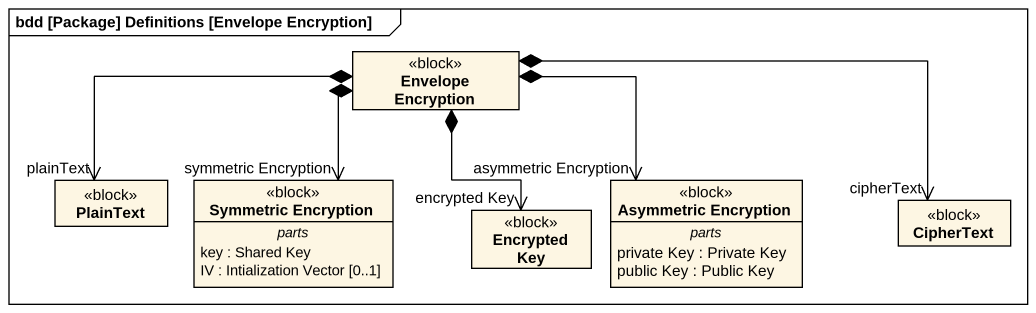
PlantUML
@startuml
mainframe bdd [Package] Definitions [Envelope Encryption]
hide circle
hide empty members
class "Envelope Encryption" as Envelope_Encryption <<block>>
class PlainText <<block>>
class "Symmetric Encryption" as Symmetric_Encryption <<block>> {
  -- parts --
  key : Shared Key
  IV : Intialization Vector [0..1]
}
class "Encrypted Key" as Encrypted_Key <<block>>
class "Asymmetric Encryption" as Asymmetric_Encryption <<block>> {
  -- parts --
  private Key : Private Key
  public Key : Public Key
}
class CipherText <<block>>
Envelope_Encryption *-left-> "plainText" PlainText
Envelope_Encryption *--> "symmetric Encryption" Symmetric_Encryption
Envelope_Encryption *--> "encrypted Key" Encrypted_Key
Envelope_Encryption *-right-> "asymmetric Encryption" Asymmetric_Encryption
Envelope_Encryption *-right-> "cipherText" CipherText
@enduml
